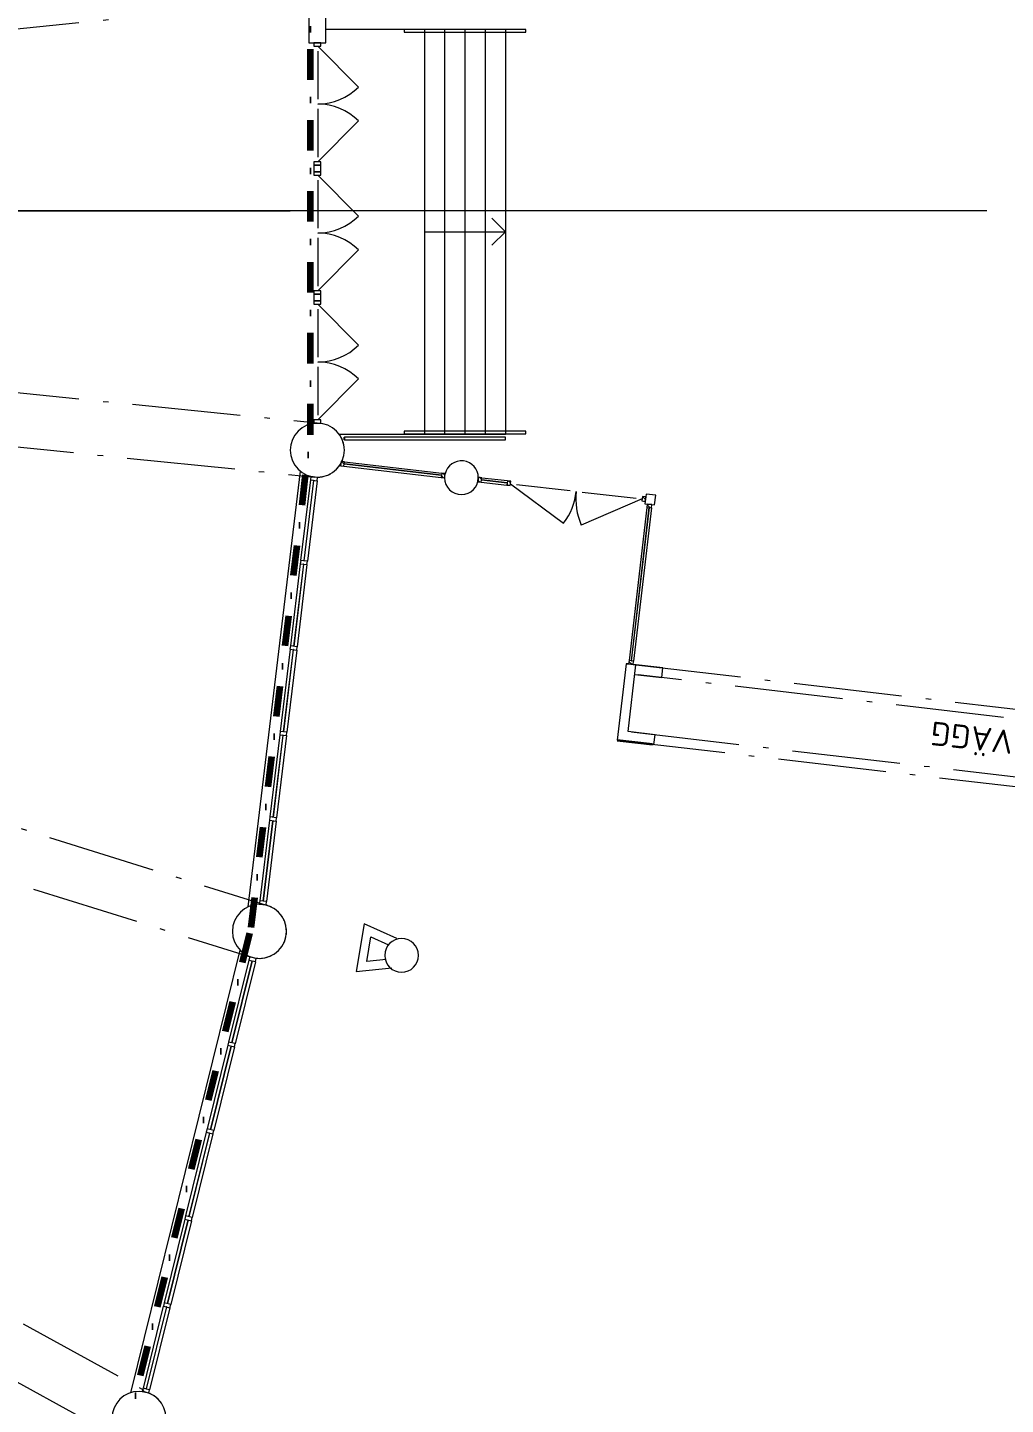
# Model space of a CAD drawing. Header units: millimetres. Extents: x -106764 to 80178, y -104573 to 57950.
# Drawn here: x 49605 to 64081, y -17675 to 2712 of the extents above; entities that cross this region are included whole.
import ezdxf

# ---------------------------------------------------------------- set-up
doc = ezdxf.new("R2010")
doc.units = ezdxf.units.MM
doc.header["$LTSCALE"] = 100
doc.linetypes.add('Brand EI 60', pattern=[10.5, 4.5, -3, 0, -3])
doc.linetypes.add('IMPORT-A_PSTRECK_4', pattern=[24, 16, -3.6, 0.8, -3.6])
for name, color, linetype, lineweight in [('A-------EMN', 10, 'Continuous', 35), ('A-------T--', 1, 'Continuous', 13), ('A-13G---EDN', 1, 'Continuous', 9), ('A-27C---EJN', 1, 'Continuous', 9), ('A-27D---E-N', 7, 'Continuous', 9), ('A-42D--CE-N', 1, 'Continuous', 9), ('A-42D--FE-N', 1, 'Continuous', 9), ('A-43----EM-', 130, 'IMPORT-A_PSTRECK_4', 9), ('A-43CB--E-N', 3, 'Continuous', 18), ('A-44B---E-N', 1, 'Continuous', 9), ('A-45BY--E-N', 1, 'Continuous', 9), ('A-45CA--E-N', 1, 'Continuous', 9), ('A-B-B-EI-60', 6, 'Brand EI 60', 100), ('A003', 4, 'Continuous', 9), ('A037', 1, 'IMPORT-A_PSTRECK_4', 9)]:
    doc.layers.add(name, color=color, linetype=linetype, lineweight=lineweight)
doc.styles.add('ISOCPEUR_2', font='isocpeur.ttf', dxfattribs={"height": 500})

# ---------------------------------------------------------------- blocks, each defined once
blk = doc.blocks.new('CW Pardörr-Glas-Ram - Bef parti_par_mot Mässan Entré 8-9916640-A-40_P0010')
at = {"layer": 'A-13G---EDN'}
for p, q in [((-855, 5), (-250, 610)), ((855, 5), (250, 610))]:
    blk.add_line(p, q, dxfattribs=at)
for centre, start, end in [((-855, 5), 0, 45), ((855, 5), 135, 180)]:
    blk.add_arc(centre, 855, start, end, dxfattribs=at)
at = {"layer": 'A-42D--CE-N'}
for p, q in [((-785, 5), (-70, 5)), ((70, 5), (785, 5))]:
    blk.add_line(p, q, dxfattribs=at)
blk = doc.blocks.new('Rectangular Mullion - 50x100-9916565-A-40_P0010')
at = {"layer": 'A-42D--FE-N'}
for p, q in [((-50, 50), (0, 50)), ((-50, -50), (-50, 50)), ((0, 50), (0, -50)), ((0, -50), (-50, -50))]:
    blk.add_line(p, q, dxfattribs=at)
blk = doc.blocks.new('Rectangular Mullion - 50x100-4116405-A-40_P0010')
at = {"layer": 'A-42D--FE-N'}
for p, q in [((0, 50), (-50, 50)), ((-50, 50), (-50, -50)), ((0, -50), (0, 50)), ((-50, -50), (0, -50))]:
    blk.add_line(p, q, dxfattribs=at)
blk = doc.blocks.new('System Panel - Fyllning 100-9916646-A-40_P0010')
at = {"layer": 'A-42D--FE-N'}
for p, q in [((50, 50), (-50, 50)), ((-50, 50), (-50, -50)), ((50, -50), (50, 50)), ((-50, -50), (50, -50))]:
    blk.add_line(p, q, dxfattribs=at)
blk = doc.blocks.new('Rectangular Mullion - 50x100-9916536-A-40_P0010')
at = {"layer": 'A-42D--FE-N'}
for p, q in [((-25, 50), (25, 50)), ((-25, -50), (-25, 50)), ((25, 50), (25, -50)), ((25, -50), (-25, -50))]:
    blk.add_line(p, q, dxfattribs=at)
blk = doc.blocks.new('CW Pardörr-Glas-Ram - Bef parti_par_mot Mässan Entré 8-9916597-A-40_P0010')
at = {"layer": 'A-13G---EDN'}
for p, q in [((-855, 5), (-250, 610)), ((855, 5), (250, 610))]:
    blk.add_line(p, q, dxfattribs=at)
for centre, start, end in [((-855, 5), 0, 45), ((855, 5), 135, 180)]:
    blk.add_arc(centre, 855, start, end, dxfattribs=at)
at = {"layer": 'A-42D--CE-N'}
for p, q in [((-785, 5), (-70, 5)), ((70, 5), (785, 5))]:
    blk.add_line(p, q, dxfattribs=at)
blk = doc.blocks.new('System Panel - Fyllning 100-9916619-A-40_P0010')
at = {"layer": 'A-42D--FE-N'}
for p, q in [((50, 50), (-50, 50)), ((-50, 50), (-50, -50)), ((50, -50), (50, 50)), ((-50, -50), (50, -50))]:
    blk.add_line(p, q, dxfattribs=at)
blk = doc.blocks.new('System Panel - Partiglas_ tunnt-9919869-A-40_P0010')
at = {"layer": 'A-42D--FE-N'}
for p, q in [((625, 1), (-625, 1)), ((-625, 1), (-625, -1)), ((625, -1), (625, 1)), ((-625, -1), (625, -1))]:
    blk.add_line(p, q, dxfattribs=at)
blk = doc.blocks.new('System Panel - Partiglas_ tunnt-9919870-A-40_P0010')
at = {"layer": 'A-42D--FE-N'}
for p, q in [((638, 1), (-638, 1)), ((-638, 1), (-638, -1)), ((638, -1), (638, 1)), ((-638, -1), (638, -1))]:
    blk.add_line(p, q, dxfattribs=at)
blk = doc.blocks.new('Rectangular Mullion - 50x100-9919104-A-40_P0010')
at = {"layer": 'A-42D--FE-N'}
for p, q in [((51615, -16218), (51315, -17432)), ((51713, -16242), (51412, -17456))]:
    blk.add_line(p, q, dxfattribs=at)
blk = doc.blocks.new('Rectangular Mullion - 50x100-9919105-A-40_P0010')
at = {"layer": 'A-42D--FE-N'}
for p, q in [((51933, -14931), (51627, -16170)), ((52031, -14955), (51725, -16194))]:
    blk.add_line(p, q, dxfattribs=at)
blk = doc.blocks.new('Rectangular Mullion - 50x100-9919106-A-40_P0010')
at = {"layer": 'A-42D--FE-N'}
for p, q in [((52882, -11095), (52581, -12309)), ((52979, -11119), (52679, -12333))]:
    blk.add_line(p, q, dxfattribs=at)
blk = doc.blocks.new('Rectangular Mullion - 50x100-9919871-A-40_P0010')
at = {"layer": 'A-42D--FE-N'}
for p, q in [((-50, 50), (0, 50)), ((-50, -50), (-50, 50)), ((0, 50), (0, -50)), ((0, -50), (-50, -50))]:
    blk.add_line(p, q, dxfattribs=at)
blk = doc.blocks.new('Rectangular Mullion - 50x100-9919872-A-40_P0010')
at = {"layer": 'A-42D--FE-N'}
for p, q in [((0, 50), (-50, 50)), ((-50, 50), (-50, -50)), ((0, -50), (0, 50)), ((-50, -50), (0, -50))]:
    blk.add_line(p, q, dxfattribs=at)
blk = doc.blocks.new('Rectangular Mullion - 50x100-9919868-A-40_P0010')
at = {"layer": 'A-42D--FE-N'}
for p, q in [((-25, 50), (25, 50)), ((-25, -50), (-25, 50)), ((25, 50), (25, -50)), ((25, -50), (-25, -50))]:
    blk.add_line(p, q, dxfattribs=at)
blk = doc.blocks.new('System Panel - Partiglas_ tunnt-9919873-A-40_P0010')
at = {"layer": 'A-42D--FE-N'}
for p, q in [((600, 1), (-600, 1)), ((-600, 1), (-600, -1)), ((600, -1), (600, 1)), ((-600, -1), (600, -1))]:
    blk.add_line(p, q, dxfattribs=at)
blk = doc.blocks.new('System Panel - Partiglas_ tunnt-9919874-A-40_P0010')
at = {"layer": 'A-42D--FE-N'}
for p, q in [((613, 1), (-613, 1)), ((-613, 1), (-613, -1)), ((613, -1), (613, 1)), ((-613, -1), (613, -1))]:
    blk.add_line(p, q, dxfattribs=at)
blk = doc.blocks.new('Rectangular Mullion - 50x100-9919351-A-40_P0010')
at = {"layer": 'A-42D--FE-N'}
for p, q in [((53185, -9026), (53042, -10217)), ((53285, -9038), (53141, -10229))]:
    blk.add_line(p, q, dxfattribs=at)
blk = doc.blocks.new('Rectangular Mullion - 50x100-9919352-A-40_P0010')
at = {"layer": 'A-42D--FE-N'}
for p, q in [((53338, -7760), (53191, -8976)), ((53437, -7772), (53291, -8988))]:
    blk.add_line(p, q, dxfattribs=at)
blk = doc.blocks.new('Rectangular Mullion - 50x100-9919353-A-40_P0010')
at = {"layer": 'A-42D--FE-N'}
for p, q in [((53792, -3987), (53648, -5178)), ((53891, -3999), (53748, -5190))]:
    blk.add_line(p, q, dxfattribs=at)
blk = doc.blocks.new('M_Concrete-Round-Column - 500 mm-V2-A-40_P0010')
at = {"layer": 'A-27D---E-N'}
for start, end in [(360, 166.3858), (167.1429, 180), (180, 180.5148), (180.5148, 360), (166.3858, 167.1429)]:
    blk.add_arc((0, 0), 250, start, end, dxfattribs=at)
blk = doc.blocks.new('M_Concrete-Round-Column - 500 mm-1982189-A-40_P0010')
at = {"layer": 'A-27D---E-N'}
for start, end in [(360, 180), (180, 360)]:
    blk.add_arc((0, 0), 250, start, end, dxfattribs=at)
blk = doc.blocks.new('A-40_P0010_Ej modellerat_dwg_Handrail Type - Handrail_Internal_-V4-A-40-P-010-10184507-A-40_P0010')
at = {"layer": 'A-45BY--E-N', "flags": 128}
blk.add_lwpolyline([(299686, 189301), (299686, 188101), (299686, 187801), (299726, 187801), (299726, 188101), (299726, 189301), (299726, 189601), (299686, 189601)], close=True, dxfattribs=at)
blk = doc.blocks.new('A-40_P0010_Ej modellerat_dwg_Handrail Type - Handrail_Internal_-V5-A-40-P-010-10184508-A-40_P0010')
at = {"layer": 'A-45BY--E-N', "flags": 128}
blk.add_lwpolyline([(293736, 189303), (293736, 188103), (293736, 187803), (293776, 187803), (293776, 188103), (293776, 189303), (293776, 189603), (293736, 189603)], close=True, dxfattribs=at)
blk = doc.blocks.new('A-40_P0010_Ej modellerat_dwg_Railing - 40 x 12mm-V7-A-40-P-010-10184511-A-40_P0010')
at = {"layer": 'A-45BY--E-N'}
h = blk.add_hatch(dxfattribs=at)
h.set_pattern_fill('FP_4', color=256, style=0, pattern_type=2)
h.set_pattern_definition([(225.026, (293581.72, 190615.35), (224.60826, -224.4045), []), (225.026, (293502.35, 190615.3), (0.20376, -449.01276), []), (225.026, (293661.1, 190615.38), (0.20376, -449.01276), [])])
h.paths.add_polyline_path([(20, 0), (10, 0), (10, -6), (20, -6)], flags=0)
h.paths.add_polyline_path([(-5, 0), (-19, 0), (-20, -6), (-5, -6)], flags=0)
h.paths.add_polyline_path([(10, 0), (-5, 0), (-5, -6), (10, -6)], flags=0)
at = {"layer": 'A-45BY--E-N', "flags": 128}
blk.add_lwpolyline([(20, 0), (20, -6), (-20, -6), (-20, 0)], dxfattribs=at)
blk = doc.blocks.new('A-40_P0010_Ej modellerat_dwg_Railing - Railing-1462656-A-40-P-010-10184512-A-40_P0010')
at = {"layer": 'A-45BY--E-N'}
for p, q in [((293647, 190484), (293646, 188103)), ((293686, 190484), (293647, 190484))]:
    blk.add_line(p, q, dxfattribs=at)
at = {"layer": 'A-45BY--E-N', "flags": 128}
blk.add_lwpolyline([(293646, 188103), (293686, 188103), (293687, 190484)], dxfattribs=at)
at = {"rotation": 179.9744229138072}
blk.add_blockref('A-40_P0010_Ej modellerat_dwg_Railing - 40 x 12mm-V7-A-40-P-010-10184511-A-40_P0010', (293667, 190484), dxfattribs=at)
blk = doc.blocks.new('A-40_P0010_Ej modellerat_dwg_System Panel - Partiglas_ tunnt-4040137-A-40-P-010-10184592-A-40_P0010')
at = {"layer": 'A-42D--FE-N'}
h = blk.add_hatch(dxfattribs=at)
h.set_pattern_fill('FP_33', color=256, style=0, pattern_type=2)
h.set_pattern_definition([(321.648, (-222437.23, 269267.45), (31.024551, 39.210678), [])])
h.paths.add_polyline_path([(-725, 0), (-725, -1), (-721, 0)], flags=0)
for p, q in [((-725, 0), (-725, -1)), ((725, 0), (-725, 0)), ((725, -1), (725, 0)), ((-725, -1), (725, -1))]:
    blk.add_line(p, q, dxfattribs=at)
blk = doc.blocks.new('A-40_P0010_Ej modellerat_dwg_Rectangular Mullion - 50mm x 68mm-4200120-A-40-P-010-10184593-A-40_P0010')
at = {"layer": 'A-42D--FE-N'}
for p, q in [((293258, 190494), (293090, 189054)), ((293325, 190486), (293157, 189046))]:
    blk.add_line(p, q, dxfattribs=at)
blk = doc.blocks.new('A-40_P0010_Ej modellerat_dwg_Rectangular Mullion - 50mm x 68mm-4200118-A-40-P-010-10184594-A-40_P0010')
at = {"layer": 'A-42D--FE-N'}
h = blk.add_hatch(dxfattribs=at)
h.set_pattern_fill('FP_34', color=256, style=0, pattern_type=2)
h.set_pattern_definition([(38.352, (-223212.23, -269267.45), (31.024551, -39.210678), [])])
h.paths.add_polyline_path([(-50, -34), (-50, 34), (0, 34), (0, -34)], flags=0)
at = {"layer": 'A-42D--FE-N', "flags": 128}
blk.add_lwpolyline([(-50, 34), (0, 34), (0, -34), (-50, -34)], close=True, dxfattribs=at)
blk = doc.blocks.new('A-40_P0010_Ej modellerat_dwg_Rectangular Mullion - 50mm x 68mm-4200119-A-40-P-010-10184595-A-40_P0010')
at = {"layer": 'A-42D--FE-N'}
h = blk.add_hatch(dxfattribs=at)
h.set_pattern_fill('FP_35', color=256, style=0, pattern_type=2)
h.set_pattern_definition([(141.648, (221662.23, -269267.45), (-31.024551, -39.210678), [])])
h.paths.add_polyline_path([(0, -34), (0, 34), (-50, 34), (-50, -34)], flags=0)
at = {"layer": 'A-42D--FE-N', "flags": 128}
blk.add_lwpolyline([(0, 34), (-50, 34), (-50, -34), (0, -34)], close=True, dxfattribs=at)
blk = doc.blocks.new('A-40_P0010_Ej modellerat_dwg_Rectangular Mullion - 50mm x 68mm-4200113-A-40-P-010-10184601-A-40_P0010')
at = {"layer": 'A-42D--FE-N'}
h = blk.add_hatch(dxfattribs=at)
h.set_pattern_fill('FP_38', color=256, style=0, pattern_type=2)
h.set_pattern_definition([(38.352, (-221165.546, -269267.45), (31.024551, -39.210678), [])])
h.paths.add_polyline_path([(-50, -34), (-50, 34), (0, 34), (0, -34)], flags=0)
blk.add_line((-50, 1), (-50, 34), dxfattribs=at)
at = {"layer": 'A-42D--FE-N', "flags": 128}
blk.add_lwpolyline([(-50, 34), (0, 34), (0, -34), (-50, -34), (-50, 0)], dxfattribs=at)
blk = doc.blocks.new('A-40_P0010_Ej modellerat_dwg_Rectangular Mullion - 50mm x 68mm-4200116-A-40-P-010-10184602-A-40_P0010')
at = {"layer": 'A-42D--FE-N'}
h = blk.add_hatch(dxfattribs=at)
h.set_pattern_fill('FP_39', color=256, style=0, pattern_type=2)
h.set_pattern_definition([(141.648, (218672.39, -269267.45), (-31.024551, -39.210678), [])])
h.paths.add_polyline_path([(0, -34), (0, 34), (-50, 34), (-50, -34)], flags=0)
at = {"layer": 'A-42D--FE-N', "flags": 128}
blk.add_lwpolyline([(0, 34), (-50, 34), (-50, -34), (0, -34)], close=True, dxfattribs=at)
blk = doc.blocks.new('A-40_P0010_Ej modellerat_dwg_System Panel - Partiglas_ tunnt-3520663-A-40-P-010-10184603-A-40_P0010')
at = {"layer": 'A-42D--FE-N'}
h = blk.add_hatch(dxfattribs=at)
h.set_pattern_fill('FP_40', color=256, style=0, pattern_type=2)
h.set_pattern_definition([(321.648, (-220923.97, 269267.45), (31.024551, 39.210678), [])])
h.paths.add_polyline_path([(-192, 0), (-192, -1), (-188, 0)], flags=0)
blk.add_line((-192, 0), (-192, -1), dxfattribs=at)
at = {"layer": 'A-42D--FE-N', "flags": 128}
blk.add_lwpolyline([(-192, -1), (192, -1), (192, 0), (-192, 0)], dxfattribs=at)
blk = doc.blocks.new('A-40_P0010_Ej modellerat_dwg_Rectangular Mullion - 50mm x 68mm-4200109-A-40-P-010-10184604-A-40_P0010')
at = {"layer": 'A-42D--FE-N'}
for p, q in [((293021, 188461), (292976, 188081)), ((293088, 188453), (293044, 188073))]:
    blk.add_line(p, q, dxfattribs=at)
blk = doc.blocks.new('A-40_P0010_Ej modellerat_dwg_Rectangular Mullion - 50mm x 68mm-V35-A-40-P-010-10184605-A-40_P0010')
at = {"layer": 'A-42D--FE-N'}
h = blk.add_hatch(dxfattribs=at)
h.set_pattern_fill('FP_41', color=256, style=0, pattern_type=2)
h.set_pattern_definition([(38.352, (-220707.39, -269267.45), (31.024551, -39.210678), [])])
h.paths.add_polyline_path([(-25, -34), (-25, 34), (25, 34), (25, -34)], flags=0)
at = {"layer": 'A-42D--FE-N', "flags": 128}
blk.add_lwpolyline([(-25, 34), (25, 34), (25, -34), (-25, -34)], close=True, dxfattribs=at)
blk = doc.blocks.new('A-40_P0010_Ej modellerat_dwg_System Panel - Partiglas_ tunnt-4040144-A-40-P-010-10184690-A-40_P0010')
at = {"layer": 'A-42D--FE-N'}
for p, q in [((1142, 0), (-1142, 0)), ((-1142, 0), (-1142, -1)), ((1142, -1), (1142, 0)), ((-1142, -1), (1142, -1))]:
    blk.add_line(p, q, dxfattribs=at)
blk = doc.blocks.new('A-40_P0010_Ej modellerat_dwg_Rectangular Mullion - 50mm x 68mm-4200104-A-40-P-010-10184691-A-40_P0010')
at = {"layer": 'A-42D--FE-N'}
for p, q in [((292640, 185941), (290372, 186206)), ((292648, 186009), (290380, 186273))]:
    blk.add_line(p, q, dxfattribs=at)
blk = doc.blocks.new('A-40_P0010_Ej modellerat_dwg_Rectangular Mullion - 50mm x 68mm-4200128-A-40-P-010-10184692-A-40_P0010')
at = {"layer": 'A-42D--FE-N'}
h = blk.add_hatch(dxfattribs=at)
h.set_pattern_fill('FP_63', color=256, style=0, pattern_type=2)
h.set_pattern_definition([(308.352, (-269197.45, 218602.39), (-39.210678, -31.024551), [])])
h.paths.add_polyline_path([(-50, 34), (0, 34), (0, -34), (-50, -34)], flags=0)
at = {"layer": 'A-42D--FE-N', "flags": 128}
blk.add_lwpolyline([(-50, 34), (0, 34), (0, -34), (-50, -34)], close=True, dxfattribs=at)
blk = doc.blocks.new('A-40_P0010_Ej modellerat_dwg_Rectangular Mullion - 50mm x 68mm-4200105-A-40-P-010-10184693-A-40_P0010')
at = {"layer": 'A-42D--FE-N'}
h = blk.add_hatch(dxfattribs=at)
h.set_pattern_fill('FP_64', color=256, style=0, pattern_type=2)
h.set_pattern_definition([(231.648, (266813.705, 218602.39), (39.210678, -31.024551), [])])
h.paths.add_polyline_path([(0, 34), (-50, 34), (-50, -34), (0, -34)], flags=0)
at = {"layer": 'A-42D--FE-N', "flags": 128}
blk.add_lwpolyline([(0, 34), (-50, 34), (-50, -34), (0, -34)], close=True, dxfattribs=at)

msp = doc.modelspace()

# ---------------------------------------------------------------- linework, layer by layer
at = {"layer": 'A-------EMN'}
msp.add_line((58335.8, -7839.2), (58857.3, -7900), dxfattribs=at)
at = {"layer": 'A-13G---EDN'}
for p, q in [((56754.8, -4041.9), (57541.1, -4626.9)), ((58701.6, -4268.8), (57801.9, -4657.3))]:
    msp.add_line(p, q, dxfattribs=at)
for centre, start, end in [((56754.8, -4041.9), 323.35228, 353.35228), ((58701.6, -4268.8), 173.35228, 203.35228)]:
    msp.add_arc(centre, 980, start, end, dxfattribs=at)
at = {"layer": 'A-27C---EJN'}
for p, q in [((52870, -10308.7), (53645.9, -3858.1)), ((53897.3, -3945.6), (53896.9, -3949.1)), ((53135.4, -10278.8), (53134.9, -10283.4)), ((51133.5, -17501.3), (52752.9, -10948.4)), ((52991.7, -11065.9), (52990.6, -11070.3)), ((51400.5, -17504.7), (51399.6, -17508.3))]:
    msp.add_line(p, q, dxfattribs=at)
at = {"layer": 'A-27D---E-N'}
for centre, start, end in [((53895, -3546), 360, 180), ((53895, -3546), 180, 360), ((53895, -3546), 330.41491, 335.44422), ((53038, -10670), 0, 180), ((53038, -10670), 180, 360), ((51256, -17881), 360, 180)]:
    msp.add_arc(centre, 400, start, end, dxfattribs=at)
at = {"layer": 'A-42D--CE-N'}
for p, q in [((56843.2, -4052.2), (57639.8, -4145.1)), ((57816.6, -4165.7), (58613.2, -4258.5))]:
    msp.add_line(p, q, dxfattribs=at)
at = {"layer": 'A-43----EM-'}
for p, q in [((58467.8, -6706.9), (58503.6, -6711.1)), ((58503.6, -6711.1), (58571.1, -6718.9)), ((58571.1, -6718.9), (68937.1, -7927.1)), ((68821.6, -8059.6), (58644.7, -6873.5)), ((58546.3, -7717.8), (68723.2, -8903.9)), ((58335.8, -7839.2), (68805.1, -9059.4))]:
    msp.add_line(p, q, dxfattribs=at)
at = {"layer": 'A-43CB--E-N'}
for p, q in [((53770, 3176.4), (53770, 2484)), ((54020, 2484), (54020, 3176.4)), ((53770, 2484), (54020, 2484)), ((58755.8, -4235.9), (58747.9, -4303.4)), ((58779.5, -4343.3), (58847.1, -4351.2)), ((58571.1, -6718.9), (58503.6, -6711.1))]:
    msp.add_line(p, q, dxfattribs=at)
at = {"layer": 'A-43CB--E-N', "flags": 128}
for points in [[(58904.6, -4211.9), (58760.5, -4195.1), (58755.8, -4235.9)], [(58847.1, -4351.2), (58887.8, -4356), (58904.6, -4211.9)], [(58747.9, -4303.4), (58743.8, -4339.2), (58779.5, -4343.3)], [(58503.6, -6711.1), (58467.8, -6706.9), (58335.8, -7839.2), (58877.2, -7902.3), (58894, -7758.3), (58496.6, -7712), (58611.8, -6723.7)], [(58595, -6867.7), (58992.4, -6914), (59009.1, -6770), (58571.1, -6718.9)], [(55070.7, -10778), (54586.3, -10559.4), (54468.5, -11265.8), (54995.7, -11210.8)], [(54911.6, -11086.4), (54627.8, -11115.9), (54688.6, -10751), (54949.3, -10868.6)]]:
    msp.add_lwpolyline(points, dxfattribs=at)
at = {"layer": 'A-44B---E-N'}
for p, q in [((54020, 2688.6), (56679.2, 2688.6)), ((56679.2, 2688.6), (56679.2, -3311.4)), ((56679.2, -3311.4), (54217.1, -3311.4)), ((53259.7, -10338.8), (53259.8, -10337.6)), ((53131.7, -11058.8), (53132.1, -11057.3))]:
    msp.add_line(p, q, dxfattribs=at)
for centre, start, end in [((53895, -3546), 32.82674, 35.91768), ((53895, -3546), 22.97617, 28.18489), ((53895, -3546), 13.12142, 18.34696), ((53895, -3546), 343.51267, 348.83675), ((53895, -3546), 3.261, 8.50969), ((53895, -3546), 353.39263, 358.67298), ((53895, -3546), 303.6037, 309.49523), ((53895, -3546), 313.70508, 319.3302), ((53895, -3546), 323.68733, 329.16541), ((53895, -3546), 323.68733, 329.16541), ((53895, -3546), 333.61483, 339.00091), ((53895, -3546), 333.61483, 335.46074), ((53895, -3546), 335.46074, 339.00091), ((53895, -3546), 270.32117, 289.64371), ((53895, -3546), 293.15288, 299.66047), ((53038, -10670), 73.03201, 75.95966), ((53038, -10670), 62.95018, 67.8787), ((53038, -10670), 52.8686, 57.79863), ((53038, -10670), 42.78725, 47.71845), ((53038, -10670), 32.70611, 37.63815), ((53038, -10670), 22.62517, 27.55772), ((53038, -10670), 12.54439, 17.47714), ((53038, -10670), 342.30297, 347.23443), ((53038, -10670), 352.38331, 357.31551), ((53038, -10670), 2.46378, 7.39641), ((53038, -10670), 301.9828, 306.90783), ((53038, -10670), 312.06268, 316.98986), ((53038, -10670), 322.14267, 327.07163), ((53038, -10670), 332.22276, 337.15314), ((53038, -10670), 263.29979, 266.57618), ((53038, -10670), 271.74368, 276.65971), ((53038, -10670), 281.8233, 286.74279), ((53038, -10670), 291.903, 296.82548), ((51256, -17881), 64.04197, 68.93828), ((51256, -17881), 54.02337, 59.56793), ((51256, -17881), 43.93625, 49.65895), ((51256, -17881), 33.68904, 39.74999)]:
    msp.add_arc(centre, 400, start, end, dxfattribs=at)
at = {"layer": 'A-45CA--E-N'}
for p, q in [((55479.2, 2688.6), (55479.2, -3311.4)), ((55479.2, 2688.6), (55479.2, -3311.4)), ((55779.2, 2688.6), (55779.2, -3311.4)), ((55779.2, 2688.6), (55779.2, -3311.4)), ((56079.2, 2688.6), (56079.2, -3311.4)), ((56079.2, 2688.6), (56079.2, -3311.4)), ((56379.2, 2688.6), (56379.2, -3311.4)), ((56379.2, 2688.6), (56379.2, -3311.4)), ((56679.2, 2688.6), (56679.2, -3311.4)), ((56679.2, -311.4), (56479.2, -111.4)), ((55479.2, -311.4), (55779.2, -311.4)), ((55779.2, -311.4), (56079.2, -311.4)), ((56079.2, -311.4), (56379.2, -311.4)), ((56379.2, -311.4), (56679.2, -311.4)), ((56679.2, -311.4), (56479.2, -511.4))]:
    msp.add_line(p, q, dxfattribs=at)
at = {"layer": 'A-B-B-EI-60'}
for p, q in [((53794.3, -3310.9), (53794.3, 3330.2)), ((52915.6, -10614.6), (53794.3, -3310.9)), ((51024.4, -18267.8), (52915.6, -10614.6))]:
    msp.add_line(p, q, dxfattribs=at)
at = {"layer": 'A003'}
for p, q in [((63804, 0), (-63804, 0)), ((-51843.8, 0), (51843.8, 0)), ((-50166.7, 0), (53494.5, 0)), ((53467.6, 0), (-50023.2, 0))]:
    msp.add_line(p, q, dxfattribs=at)
at = {"layer": 'A037'}
for p, q in [((48773.1, 2625.4), (53935.3, 3148)), ((48773.1, -2625.4), (53935.3, -3148)), ((48692.5, -3421.3), (53854.7, -3944)), ((47640.2, -8564.8), (53157.3, -10288.2)), ((47401.7, -9328.4), (52918.7, -11051.8)), ((45334.9, -14163), (51449, -17530.6)), ((44948.9, -14863.7), (51063, -18231.4))]:
    msp.add_line(p, q, dxfattribs=at)

# ---------------------------------------------------------------- block references
for name, p, rotation in [('A-40_P0010_Ej modellerat_dwg_Handrail Type - Handrail_Internal_-V4-A-40-P-010-10184507-A-40_P0010', (244782.4, -297041.2), 90.00000000000001), ('A-40_P0010_Ej modellerat_dwg_Railing - Railing-1462656-A-40-P-010-10184512-A-40_P0010', (244782.4, -297041.2), 90.00000000000001), ('A-40_P0010_Ej modellerat_dwg_Handrail Type - Handrail_Internal_-V5-A-40-P-010-10184508-A-40_P0010', (244782.4, -297041.2), 90.00000000000001), ('A-40_P0010_Ej modellerat_dwg_Rectangular Mullion - 50mm x 68mm-4200120-A-40-P-010-10184593-A-40_P0010', (244782.4, -297041.2), 90.00000000000001), ('A-40_P0010_Ej modellerat_dwg_System Panel - Partiglas_ tunnt-4040137-A-40-P-010-10184592-A-40_P0010', (55012.3, -3833.8), 173.3522758148802), ('A-40_P0010_Ej modellerat_dwg_Rectangular Mullion - 50mm x 68mm-4200119-A-40-P-010-10184595-A-40_P0010', (55782.1, -3923.5), 353.3522758148802), ('A-40_P0010_Ej modellerat_dwg_Rectangular Mullion - 50mm x 68mm-4200109-A-40-P-010-10184604-A-40_P0010', (244782.4, -297041.2), 90.00000000000001), ('A-40_P0010_Ej modellerat_dwg_System Panel - Partiglas_ tunnt-3520663-A-40-P-010-10184603-A-40_P0010', (56515.4, -4009), 173.3522758148805), ('A-40_P0010_Ej modellerat_dwg_Rectangular Mullion - 50mm x 68mm-4200116-A-40-P-010-10184602-A-40_P0010', (58751.9, -4269.6), 353.3522758148804), ('A-40_P0010_Ej modellerat_dwg_Rectangular Mullion - 50mm x 68mm-4200104-A-40-P-010-10184691-A-40_P0010', (244782.4, -297041.2), 90.00000000000001), ('A-40_P0010_Ej modellerat_dwg_System Panel - Partiglas_ tunnt-4040144-A-40-P-010-10184690-A-40_P0010', (58675.3, -5531.1), 83.35227581487996), ('A-40_P0010_Ej modellerat_dwg_Rectangular Mullion - 50mm x 68mm-4200105-A-40-P-010-10184693-A-40_P0010', (58537.3, -6715), 263.3522758148799)]:
    msp.add_blockref(name, p, dxfattribs=dict(rotation=rotation))
at = {"extrusion": (0, 0, -1)}
for name, p, rotation in [('A-40_P0010_Ej modellerat_dwg_Rectangular Mullion - 50mm x 68mm-4200118-A-40-P-010-10184594-A-40_P0010', (-54242.5, -3744.1), 6.647724185119837), ('A-40_P0010_Ej modellerat_dwg_Rectangular Mullion - 50mm x 68mm-4200113-A-40-P-010-10184601-A-40_P0010', (-56275.5, -3981), 6.647724185119507), ('A-40_P0010_Ej modellerat_dwg_Rectangular Mullion - 50mm x 68mm-V35-A-40-P-010-10184605-A-40_P0010', (-56730.5, -4034.1), 6.647724185119507), ('A-40_P0010_Ej modellerat_dwg_Rectangular Mullion - 50mm x 68mm-4200128-A-40-P-010-10184692-A-40_P0010', (-58813.3, -4347.3), 96.64772418511996)]:
    msp.add_blockref(name, p, dxfattribs=dict(at, rotation=rotation))
at = {"layer": 'A-27D---E-N'}
for name, p in [('M_Concrete-Round-Column - 500 mm-V2-A-40_P0010', (56028.1, -3953.8)), ('M_Concrete-Round-Column - 500 mm-1982189-A-40_P0010', (55142.2, -11026))]:
    msp.add_blockref(name, p, dxfattribs=at)
at = {"layer": 'A-42D--CE-N', "rotation": 269.9999999999991}
for name, p in [('CW Pardörr-Glas-Ram - Bef parti_par_mot Mässan Entré 8-9916640-A-40_P0010', (53895, 1579)), ('CW Pardörr-Glas-Ram - Bef parti_par_mot Mässan Entré 8-9916597-A-40_P0010', (53895, -331)), ('CW Pardörr-Glas-Ram - Bef parti_par_mot Mässan Entré 8-9916597-A-40_P0010', (53895, -2241))]:
    msp.add_blockref(name, p, dxfattribs=at)
at = {"layer": 'A-42D--FE-N'}
for name, p, rotation in [('Rectangular Mullion - 50x100-4116405-A-40_P0010', (53895, 2484), 89.99999999999915), ('System Panel - Fyllning 100-9916646-A-40_P0010', (53895, 624), 269.9999999999991), ('System Panel - Fyllning 100-9916619-A-40_P0010', (53895, -1286), 269.9999999999991), ('System Panel - Partiglas_ tunnt-9919873-A-40_P0010', (53769.6, -4588.5), 83.14041881950861), ('System Panel - Partiglas_ tunnt-9919874-A-40_P0010', (53618.8, -5842.1), 83.14041881950861), ('System Panel - Partiglas_ tunnt-9919874-A-40_P0010', (53466.5, -7108), 83.14041881950861), ('System Panel - Partiglas_ tunnt-9919874-A-40_P0010', (53314.2, -8373.9), 83.14041881950861), ('System Panel - Partiglas_ tunnt-9919873-A-40_P0010', (53163.4, -9627.5), 83.14041881950861), ('Rectangular Mullion - 50x100-9919872-A-40_P0010', (53085.8, -10272.9), 263.1404188195086), ('System Panel - Partiglas_ tunnt-9919869-A-40_P0010', (52780, -11713.9), 76.11903433710515), ('System Panel - Partiglas_ tunnt-9919870-A-40_P0010', (52465, -12988.6), 76.11903433710515), ('System Panel - Partiglas_ tunnt-9919870-A-40_P0010', (52147, -14275.5), 76.11903433710515), ('System Panel - Partiglas_ tunnt-9919870-A-40_P0010', (51829, -15562.4), 76.11903433710515), ('System Panel - Partiglas_ tunnt-9919869-A-40_P0010', (51514, -16837.1), 76.11903433710515), ('Rectangular Mullion - 50x100-9919872-A-40_P0010', (51352, -17492.7), 256.1190343371052)]:
    msp.add_blockref(name, p, dxfattribs=dict(at, rotation=rotation))
at = {"layer": 'A-42D--FE-N', "extrusion": (0, 0, -1)}
for name, p, rotation in [('Rectangular Mullion - 50x100-9916536-A-40_P0010', (-53895, 699), 270.0000000000009), ('Rectangular Mullion - 50x100-9916536-A-40_P0010', (-53895, 549), 270.0000000000009), ('Rectangular Mullion - 50x100-9916536-A-40_P0010', (-53895, -1211), 270.0000000000009), ('Rectangular Mullion - 50x100-9916536-A-40_P0010', (-53895, -1361), 270.0000000000009), ('Rectangular Mullion - 50x100-9916565-A-40_P0010', (-53895, -3146), 270.0000000000009), ('Rectangular Mullion - 50x100-9919871-A-40_P0010', (-53847.2, -3943.1), 96.85958118049139), ('Rectangular Mullion - 50x100-9919868-A-40_P0010', (-53694.9, -5209.1), 96.85958118049139), ('Rectangular Mullion - 50x100-9919868-A-40_P0010', (-53542.6, -6475), 96.85958118049139), ('Rectangular Mullion - 50x100-9919868-A-40_P0010', (-53390.4, -7741), 96.85958118049139), ('Rectangular Mullion - 50x100-9919868-A-40_P0010', (-53238.1, -9006.9), 96.85958118049139), ('Rectangular Mullion - 50x100-9919871-A-40_P0010', (-52942, -11058.3), 103.8809656628949), ('Rectangular Mullion - 50x100-9919868-A-40_P0010', (-52624, -12345.2), 103.8809656628949), ('Rectangular Mullion - 50x100-9919868-A-40_P0010', (-52306, -13632.1), 103.8809656628949), ('Rectangular Mullion - 50x100-9919868-A-40_P0010', (-51988, -14918.9), 103.8809656628949), ('Rectangular Mullion - 50x100-9919868-A-40_P0010', (-51670, -16205.8), 103.8809656628949)]:
    msp.add_blockref(name, p, dxfattribs=dict(at, rotation=rotation))
at = {"layer": 'A-42D--FE-N'}
for name, p in [('Rectangular Mullion - 50x100-9919353-A-40_P0010', (0, 0)), ('Rectangular Mullion - 50x100-9919352-A-40_P0010', (304.6, 2531.9)), ('Rectangular Mullion - 50x100-9919352-A-40_P0010', (152.3, 1265.9)), ('Rectangular Mullion - 50x100-9919352-A-40_P0010', (0, 0)), ('Rectangular Mullion - 50x100-9919351-A-40_P0010', (0, 0)), ('Rectangular Mullion - 50x100-9919106-A-40_P0010', (0, 0)), ('Rectangular Mullion - 50x100-9919105-A-40_P0010', (636, 2573.7)), ('Rectangular Mullion - 50x100-9919105-A-40_P0010', (318, 1286.9)), ('Rectangular Mullion - 50x100-9919105-A-40_P0010', (0, 0)), ('Rectangular Mullion - 50x100-9919104-A-40_P0010', (0, 0))]:
    msp.add_blockref(name, p, dxfattribs=at)

# ---------------------------------------------------------------- texts
at = {"layer": 'A-------T--', "insert": (65185.2, -8164.1), "char_height": 350, "width": 2593.449, "attachment_point": 1, "rotation": 173.4087, "line_spacing_factor": 1.149209, "style": 'ISOCPEUR_2'}
msp.add_mtext('RIDÅVÄGG', dxfattribs=at)

doc.saveas('drawing.dxf')
